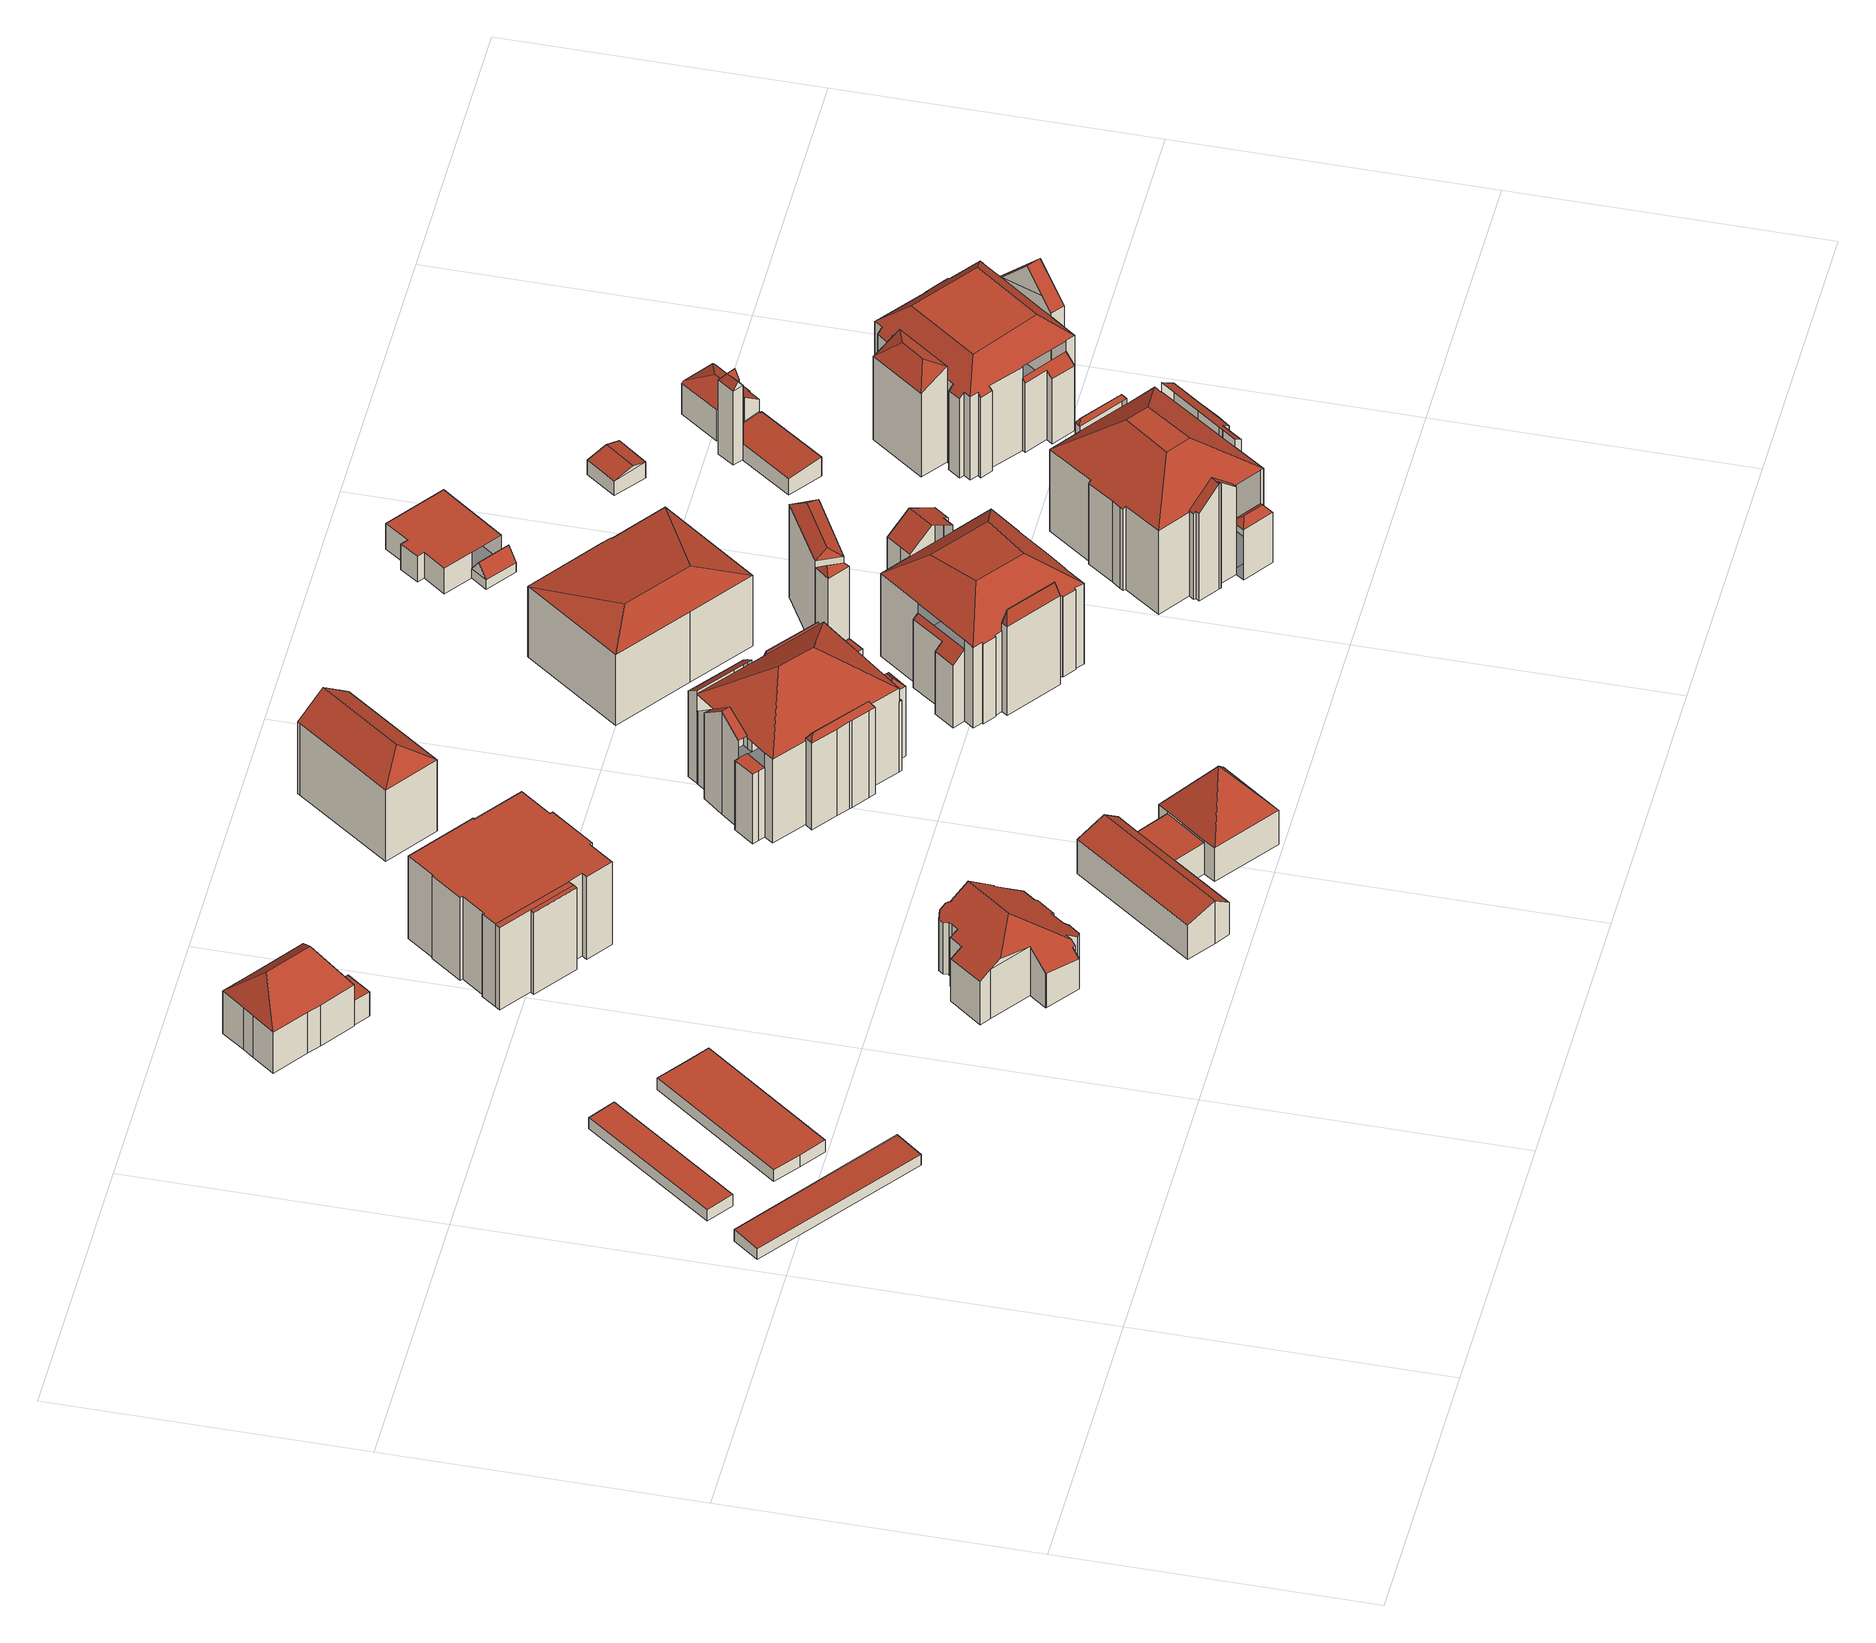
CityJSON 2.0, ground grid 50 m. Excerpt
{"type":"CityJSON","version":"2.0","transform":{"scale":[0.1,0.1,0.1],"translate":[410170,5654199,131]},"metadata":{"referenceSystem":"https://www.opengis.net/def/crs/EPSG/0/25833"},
"CityObjects":{
"building1":{"type":"Building","attributes":{"Dachtyp_tdc":"tdcPolyFlatRoof","Gemeindeschluessel":14612000,"Dachneigung":2.88,"QualitaetDacherkennung":88,"Geometrietyp2DReferenz":"3000","measuredHeight":2.29,"function":"31001_2463","roofType":"2100"},"geometry":[{"type":"Solid","lod":"2","boundaries":[[[[0,1,2,3]],[[1,4,5,2]],[[4,6,7,5]],[[6,0,3,7]],[[6,4,1,0]],[[3,2,5,7]]]],"semantics":{"surfaces":[{"type":"WallSurface"},{"type":"RoofSurface"},{"type":"GroundSurface"}],"values":[[0,0,0,0,1,2]]}}]},
"building2":{"type":"Building","attributes":{"Dachtyp_tdc":"tdcPolyFlatRoof","Gemeindeschluessel":14612000,"Dachneigung":2.97,"QualitaetDacherkennung":82,"Geometrietyp2DReferenz":"3000","measuredHeight":2.35,"function":"31001_2463","roofType":"2100"},"geometry":[{"type":"Solid","lod":"2","boundaries":[[[[8,9,10,11]],[[9,12,13,10]],[[12,14,15,13]],[[14,8,11,15]],[[14,12,9,8]],[[11,10,13,15]]]],"semantics":{"surfaces":[{"type":"WallSurface"},{"type":"RoofSurface"},{"type":"GroundSurface"}],"values":[[0,0,0,0,1,2]]}}]},
"building3":{"type":"Building","attributes":{"Dachtyp_tdc":"tdcPolyFlatRoof","Gemeindeschluessel":14612000,"Dachneigung":0,"QualitaetDacherkennung":91,"Geometrietyp2DReferenz":"3000","measuredHeight":2.23,"function":"31001_2463","roofType":"1000"},"geometry":[{"type":"Solid","lod":"2","boundaries":[[[[16,17,18,19]],[[17,20,21,18]],[[20,22,23,21]],[[22,24,25,23]],[[24,26,27,25]],[[26,16,19,27]],[[26,24,22,20,17,16]],[[19,18,21,23,25,27]]]],"semantics":{"surfaces":[{"type":"WallSurface"},{"type":"RoofSurface"},{"type":"GroundSurface"}],"values":[[0,0,0,0,0,0,1,2]]}}]},
"building4":{"type":"Building","attributes":{"Gemeindeschluessel":14612000,"Geometrietyp2DReferenz":"3000","function":"31001_9998","roofType":"9999"},"children":["building4-1","building4-2"]},
"building4-1":{"type":"BuildingPart","attributes":{"Dachtyp_tdc":"tdcPolyFlatRoof","Dachneigung":0,"QualitaetDacherkennung":40,"Geometrietyp2DReferenz":"3000","measuredHeight":4.81,"roofType":"1000"},"parents":["building4"],"geometry":[{"type":"MultiSurface","lod":"2","boundaries":[[[28,29,30,31]],[[29,32,33,30]],[[32,34,35,33]],[[34,32,29,28]],[[31,30,33,35]]],"semantics":{"surfaces":[{"type":"WallSurface"},{"type":"RoofSurface"},{"type":"GroundSurface"}],"values":[0,0,0,1,2]}}]},
"building4-2":{"type":"BuildingPart","attributes":{"Dachtyp_tdc":"tdcHipRoof","Dachneigung":43.37,"QualitaetDacherkennung":69,"Geometrietyp2DReferenz":"3000","measuredHeight":13.56,"roofType":"3200"},"parents":["building4"],"geometry":[{"type":"MultiSurface","lod":"2","boundaries":[[[36,37,38,39]],[[37,40,41,38]],[[40,42,43,41]],[[42,44,45,43]],[[44,46,47,45]],[[46,48,49,47]],[[48,50,31,49]],[[50,28,31]],[[51,35,34]],[[51,52,53,35]],[[52,54,55,53]],[[54,56,57,55]],[[56,36,39,57]],[[52,51,50,48,58]],[[42,40,37,36,59]],[[48,46,44,42,59,58]],[[36,56,54,52,58,59]],[[39,38,41,43,45,47,49,31,35,53,55,57]]],"semantics":{"surfaces":[{"type":"WallSurface"},{"type":"RoofSurface"},{"type":"GroundSurface"}],"values":[0,0,0,0,0,0,0,0,0,0,0,0,0,1,1,1,1,2]}}]},
"building5":{"type":"Building","attributes":{"Dachtyp_tdc":"tdcFreeFormRoof","Gemeindeschluessel":14612000,"Dachneigung":37.25,"QualitaetDacherkennung":25,"Geometrietyp2DReferenz":"3000","measuredHeight":13.49,"function":"31001_9998","roofType":"5000"},"geometry":[{"type":"Solid","lod":"2","boundaries":[[[[60,61,62,63]],[[61,64,65,62]],[[64,66,67,65]],[[66,68,69,67]],[[68,70,71,69]],[[70,72,73,71]],[[72,74,75,73]],[[74,76,77,75]],[[76,78,79,77]],[[78,80,81,79]],[[80,82,83,81]],[[82,84,85,83]],[[84,86,87,85]],[[86,88,89,87]],[[88,90,91,89]],[[90,92,93,91]],[[92,94,95,93]],[[94,96,97,95]],[[96,98,99,97]],[[98,100,101,99]],[[100,102,103,101]],[[102,104,105,103]],[[104,106,107,105]],[[106,108,109,107]],[[108,110,111,109]],[[110,112,113,111]],[[112,114,115,113]],[[114,116,117,115]],[[116,118,119,117]],[[118,120,121,119]],[[120,122,123,121]],[[122,124,125,123]],[[124,126,127,125]],[[126,128,129,127]],[[128,130,131,129]],[[130,60,63,131]],[[132,133,84,82,80,78,76,74,134]],[[124,122,120,118,135,132,134,72,70,68,66,64,61,60,130,128,126]],[[116,114,112,110,108,106,104,102,100,98,96,94,92,90,88,86,133,132,135]],[[118,116,135]],[[74,72,134]],[[86,84,133]],[[63,62,65,67,69,71,73,75,77,79,81,83,85,87,89,91,93,95,97,99,101,103,105,107,109,111,113,115,117,119,121,123,125,127,129,131]]]],"semantics":{"surfaces":[{"type":"WallSurface"},{"type":"RoofSurface"},{"type":"GroundSurface"}],"values":[[0,0,0,0,0,0,0,0,0,0,0,0,0,0,0,0,0,0,0,0,0,0,0,0,0,0,0,0,0,0,0,0,0,0,0,0,1,1,1,0,0,0,2]]}}]},
"building6":{"type":"Building","attributes":{"Gemeindeschluessel":14612000,"Geometrietyp2DReferenz":"3000","function":"31001_9998","roofType":"9999"},"children":["building6-1","building6-2","building6-3"]},
"building6-1":{"type":"BuildingPart","attributes":{"Dachtyp_tdc":"tdcPolyFlatRoof","Dachneigung":0,"QualitaetDacherkennung":67,"Geometrietyp2DReferenz":"3000","measuredHeight":16.21,"roofType":"1000"},"parents":["building6"],"geometry":[{"type":"MultiSurface","lod":"2","boundaries":[[[136,137,138,139,140]],[[137,141,142,138]],[[141,143,144,142]],[[143,145,146,144]],[[145,147,148,146]],[[147,149,150,148]],[[149,151,152,150]],[[151,153,154,152]],[[153,155,156,154]],[[155,157,158,156]],[[157,159,160,158]],[[159,161,162,160]],[[161,163,164,162]],[[163,165,166,164]],[[165,167,168,166]],[[167,169,170,168]],[[169,171,172,170]],[[171,173,174,175,172]],[[173,171,169,167,165,163,161,159,157,155,153,151,149,147,145,143,141,137,136]],[[139,138,142,144,146,148,150,152,154,156,158,160,162,164,166,168,170,172,175]]],"semantics":{"surfaces":[{"type":"WallSurface"},{"type":"RoofSurface"},{"type":"GroundSurface"}],"values":[0,0,0,0,0,0,0,0,0,0,0,0,0,0,0,0,0,0,1,2]}}]},
"building6-2":{"type":"BuildingPart","attributes":{"Dachtyp_tdc":"tdcPolyFlatRoof","Dachneigung":0,"QualitaetDacherkennung":29,"Geometrietyp2DReferenz":"3000","measuredHeight":16.11,"roofType":"1000"},"parents":["building6"],"geometry":[{"type":"MultiSurface","lod":"2","boundaries":[[[176,177,178,179]],[[177,140,139,178]],[[174,180,181,175]],[[174,140,177,176,180]],[[181,179,178,139,175]]],"semantics":{"surfaces":[{"type":"WallSurface"},{"type":"RoofSurface"},{"type":"GroundSurface"}],"values":[0,0,0,1,2]}}]},
"building6-3":{"type":"BuildingPart","attributes":{"Dachtyp_tdc":"tdcPolyFlatRoof","Dachneigung":0,"QualitaetDacherkennung":36,"Geometrietyp2DReferenz":"3000","measuredHeight":16.14,"roofType":"1000"},"parents":["building6"],"geometry":[{"type":"MultiSurface","lod":"2","boundaries":[[[176,182,183,180]],[[181,184,185,179]],[[183,184,181,180]],[[183,182,185,184]],[[182,176,179,185]]],"semantics":{"surfaces":[{"type":"RoofSurface"},{"type":"GroundSurface"},{"type":"WallSurface"}],"values":[0,1,2,2,2]}}]},
"building7":{"type":"Building","attributes":{"name":"Zionskirche","Gemeindeschluessel":14612000,"QualitaetDacherkennung":100,"Geometrietyp2DReferenz":"3000","function":"31001_3041","roofType":"9999"},"children":["building7-1","building7-2","building7-3"]},
"building7-1":{"type":"BuildingPart","attributes":{"Dachtyp_tdc":"tdcLeanToRoof","Dachneigung":0,"QualitaetDacherkennung":100,"Geometrietyp2DReferenz":"3000","measuredHeight":6.08,"roofType":"2100"},"parents":["building7"],"geometry":[{"type":"MultiSurface","lod":"2","boundaries":[[[186,187,188,189]],[[187,190,191,188]],[[192,193,194,195]],[[193,192,190,187,186]],[[189,188,191,195,194]]],"semantics":{"surfaces":[{"type":"WallSurface"},{"type":"RoofSurface"},{"type":"GroundSurface"}],"values":[0,0,0,1,2]}}]},
"building7-2":{"type":"BuildingPart","attributes":{"Dachtyp_tdc":"tdcPyramidRoof","Dachneigung":52.72,"QualitaetDacherkennung":100,"Geometrietyp2DReferenz":"3000","measuredHeight":14.69,"roofType":"4000"},"parents":["building7"],"geometry":[{"type":"MultiSurface","lod":"2","boundaries":[[[196,197,198,199,200]],[[201,196,200]],[[202,203,189,194,204,205]],[[206,199,203,202]],[[199,198,189,203]],[[198,186,189]],[[197,194,193]],[[197,196,204,194]],[[196,201,205,204]],[[201,206,202,205]],[[206,201,200]],[[199,206,200]]],"semantics":{"surfaces":[{"type":"RoofSurface"},{"type":"GroundSurface"},{"type":"WallSurface"}],"values":[0,0,1,2,2,2,2,2,2,2,0,0]}}]},
"building7-3":{"type":"BuildingPart","attributes":{"Dachtyp_tdc":"tdcGableRoof","Dachneigung":17.89,"QualitaetDacherkennung":100,"Geometrietyp2DReferenz":"3000","measuredHeight":8.34,"roofType":"3100"},"parents":["building7"],"geometry":[{"type":"MultiSurface","lod":"2","boundaries":[[[207,208,188,191,190]],[[208,209,210,188]],[[209,211,212,210]],[[211,213,214,212]],[[213,215,216,214]],[[215,217,218,216]],[[217,219,220,218]],[[219,221,195,220]],[[221,192,195]],[[217,215,213,211]],[[211,209,208,207,221,219,217]],[[191,188,210,212,214,216,218,220,195]]],"semantics":{"surfaces":[{"type":"WallSurface"},{"type":"RoofSurface"},{"type":"GroundSurface"}],"values":[0,0,0,0,0,0,0,0,0,1,1,2]}}]},
"building8":{"type":"Building","attributes":{"Dachtyp_tdc":"tdcFreeFormRoof","Gemeindeschluessel":14612000,"Dachneigung":37.72,"QualitaetDacherkennung":68,"Geometrietyp2DReferenz":"3000","measuredHeight":17.78,"function":"31001_9998","roofType":"5000"},"geometry":[{"type":"Solid","lod":"2","boundaries":[[[[222,223,224,225]],[[223,226,227,224]],[[226,228,229,227]],[[228,230,231,229]],[[230,232,233,231]],[[232,222,225,233]],[[230,234,232]],[[230,228,226,235,234]],[[235,223,222,232,234]],[[226,223,235]],[[225,224,227,229,231,233]]]],"semantics":{"surfaces":[{"type":"WallSurface"},{"type":"RoofSurface"},{"type":"GroundSurface"}],"values":[[0,0,0,0,0,0,1,1,1,0,2]]}}]},
"building9":{"type":"Building","attributes":{"Gemeindeschluessel":14612000,"Geometrietyp2DReferenz":"3000","function":"31001_9998","roofType":"9999"},"children":["building9-1","building9-2","building9-3","building9-4","building9-5","building9-6","building9-7"]},
"building9-1":{"type":"BuildingPart","attributes":{"Dachtyp_tdc":"tdcFreeFormRoof","Dachneigung":75.19,"QualitaetDacherkennung":17,"Geometrietyp2DReferenz":"3000","measuredHeight":17.48,"roofType":"5000"},"parents":["building9"],"geometry":[{"type":"MultiSurface","lod":"2","boundaries":[[[236,237,238,239]],[[237,240,241,238]],[[242,243,244,245]],[[243,236,239,244]],[[240,237,246]],[[237,236,243,247,246]],[[243,242,247]],[[242,240,246,247]],[[239,238,241,245,244]]],"semantics":{"surfaces":[{"type":"WallSurface"},{"type":"RoofSurface"},{"type":"GroundSurface"}],"values":[0,0,0,0,1,1,1,1,2]}}]},
"building9-2":{"type":"BuildingPart","attributes":{"Dachtyp_tdc":"tdcPolyFlatRoof","Dachneigung":35.26,"QualitaetDacherkennung":22,"Geometrietyp2DReferenz":"3000","measuredHeight":18.1,"roofType":"2100"},"parents":["building9"],"geometry":[{"type":"MultiSurface","lod":"2","boundaries":[[[248,249,250,251]],[[249,252,253,250]],[[252,254,255,253]],[[254,256,257,255]],[[256,258,259,260,257]],[[258,256,254,252,249,248]],[[250,253,255,257,260,251]]],"semantics":{"surfaces":[{"type":"WallSurface"},{"type":"RoofSurface"},{"type":"GroundSurface"}],"values":[0,0,0,0,0,1,2]}}]},
"building9-3":{"type":"BuildingPart","attributes":{"Dachtyp_tdc":"tdcFreeFormRoof","Dachneigung":58.68,"QualitaetDacherkennung":17,"Geometrietyp2DReferenz":"3000","measuredHeight":18.16,"roofType":"5000"},"parents":["building9"],"geometry":[{"type":"MultiSurface","lod":"2","boundaries":[[[261,262,263,264]],[[262,265,266,263]],[[265,267,268,269,266]],[[270,271,272]],[[270,273,274,271]],[[273,275,276,274]],[[275,277,278,276]],[[277,261,264,278]],[[273,270,279]],[[270,267,280,279]],[[267,265,280]],[[265,262,261,277,275,273,279,280]],[[264,263,266,269,271,274,276,278]]],"semantics":{"surfaces":[{"type":"WallSurface"},{"type":"RoofSurface"},{"type":"GroundSurface"}],"values":[0,0,0,0,0,0,0,0,1,1,1,1,2]}}]},
"building9-4":{"type":"BuildingPart","attributes":{"Dachtyp_tdc":"tdcGableRoof","Dachneigung":38.95,"QualitaetDacherkennung":35,"Geometrietyp2DReferenz":"3000","measuredHeight":20.08,"roofType":"3100"},"parents":["building9"],"geometry":[{"type":"MultiSurface","lod":"2","boundaries":[[[281,282,283,284]],[[282,285,286,283]],[[285,287,288,286]],[[287,289,251,288]],[[290,281,284,291,292]],[[293,294,289,287,285,282,281]],[[281,290,295,293]],[[284,283,286,288,251,296,297,291]]],"semantics":{"surfaces":[{"type":"WallSurface"},{"type":"RoofSurface"},{"type":"GroundSurface"}],"values":[0,0,0,0,0,1,1,2]}}]},
"building9-5":{"type":"BuildingPart","attributes":{"Dachtyp_tdc":"tdcPolyFlatRoof","Dachneigung":0,"QualitaetDacherkennung":34,"Geometrietyp2DReferenz":"3000","measuredHeight":13.62,"roofType":"1000"},"parents":["building9"],"geometry":[{"type":"MultiSurface","lod":"2","boundaries":[[[298,292,291,299]],[[300,301,302,303]],[[301,304,305,302]],[[304,298,299,305]],[[304,301,300,306,292,298]],[[299,291,297,303,302,305]]],"semantics":{"surfaces":[{"type":"WallSurface"},{"type":"RoofSurface"},{"type":"GroundSurface"}],"values":[0,0,0,0,1,2]}}]},
"building9-6":{"type":"BuildingPart","attributes":{"Dachtyp_tdc":"tdcFreeFormRoof","Dachneigung":47.99,"QualitaetDacherkennung":8,"Geometrietyp2DReferenz":"3000","measuredHeight":15.27,"roofType":"5000"},"parents":["building9"],"geometry":[{"type":"MultiSurface","lod":"2","boundaries":[[[307,308,309,310]],[[308,311,312,309]],[[311,313,314,312]],[[313,315,316,314]],[[317,318,319,320]],[[318,321,322,319]],[[321,307,310,322]],[[323,324,321,318]],[[323,318,317]],[[325,326,327,328,324,323,317,315]],[[325,315,313]],[[326,325,313,311]],[[327,326,311,308]],[[328,327,308,307]],[[324,328,307,321]],[[310,309,312,314,316,320,319,322]]],"semantics":{"surfaces":[{"type":"WallSurface"},{"type":"RoofSurface"},{"type":"GroundSurface"}],"values":[0,0,0,0,0,0,0,1,0,1,0,1,1,1,1,2]}}]},
"building9-7":{"type":"BuildingPart","attributes":{"Dachtyp_tdc":"tdcHipRoof","Dachneigung":36.9,"QualitaetDacherkennung":57,"Geometrietyp2DReferenz":"3000","measuredHeight":23.18,"roofType":"3200"},"parents":["building9"],"geometry":[{"type":"MultiSurface","lod":"2","boundaries":[[[268,329,330,269]],[[329,331,303,330]],[[331,300,303]],[[259,332,242,245,260]],[[333,334,317,320,241,240]],[[335,272,271,316,315]],[[335,334,333,336]],[[337,294,338,339,331,329,340]],[[333,332,259,337,340,336]],[[329,268,272,335,336,340]],[[269,330,303,297,296,251,260,245,241,320,316,271]]],"semantics":{"surfaces":[{"type":"WallSurface"},{"type":"RoofSurface"},{"type":"GroundSurface"}],"values":[0,0,0,0,0,0,1,1,1,1,2]}}]},
"building10":{"type":"Building","attributes":{"Gemeindeschluessel":14612000,"Geometrietyp2DReferenz":"3000","function":"31001_9998","roofType":"9999"},"children":["building10-1","building10-2","building10-3","building10-4","building10-5","building10-6"]},
"building10-1":{"type":"BuildingPart","attributes":{"Dachtyp_tdc":"tdcGableRoof","Dachneigung":37.66,"QualitaetDacherkennung":34,"Geometrietyp2DReferenz":"3000","measuredHeight":19.82,"roofType":"3100"},"parents":["building10"],"geometry":[{"type":"MultiSurface","lod":"2","boundaries":[[[341,342,343,344,345]],[[346,347,348,349,350]],[[347,351,352,348]],[[351,353,354,352]],[[353,355,356,354]],[[355,357,358,356]],[[357,341,345,358]],[[353,351,347,346,359]],[[359,342,341,357,355,353]],[[345,344,360,349,348,352,354,356,358]]],"semantics":{"surfaces":[{"type":"WallSurface"},{"type":"RoofSurface"},{"type":"GroundSurface"}],"values":[0,0,0,0,0,0,0,1,1,2]}}]},
"building10-2":{"type":"BuildingPart","attributes":{"Dachtyp_tdc":"tdcFreeFormRoof","Dachneigung":78.09,"QualitaetDacherkennung":9,"Geometrietyp2DReferenz":"3000","measuredHeight":20.12,"roofType":"5000"},"parents":["building10"],"geometry":[{"type":"MultiSurface","lod":"2","boundaries":[[[361,362,363,364,365]],[[366,367,368,369,370]],[[367,361,365,368]],[[371,367,366]],[[372,371,366,362]],[[372,362,361]],[[371,372,361,367]],[[365,364,369,368]]],"semantics":{"surfaces":[{"type":"WallSurface"},{"type":"RoofSurface"},{"type":"GroundSurface"}],"values":[0,0,0,1,1,1,1,2]}}]},
"building10-3":{"type":"BuildingPart","attributes":{"Dachtyp_tdc":"tdcPolyFlatRoof","Dachneigung":32.29,"QualitaetDacherkennung":39,"Geometrietyp2DReferenz":"3000","measuredHeight":13.88,"roofType":"2100"},"parents":["building10"],"geometry":[{"type":"MultiSurface","lod":"2","boundaries":[[[373,374,375,376,377]],[[374,378,379,375]],[[378,380,381,379]],[[380,378,374,373,382,383]],[[384,376,375,379,381]]],"semantics":{"surfaces":[{"type":"WallSurface"},{"type":"RoofSurface"},{"type":"GroundSurface"}],"values":[0,0,0,1,2]}}]},
"building10-4":{"type":"BuildingPart","attributes":{"Dachtyp_tdc":"tdcPolyFlatRoof","Dachneigung":44.02,"QualitaetDacherkennung":25,"Geometrietyp2DReferenz":"3000","measuredHeight":14.09,"roofType":"2100"},"parents":["building10"],"geometry":[{"type":"MultiSurface","lod":"2","boundaries":[[[385,386,387,388]],[[386,389,390,387]],[[389,377,376,390]],[[391,382,377,389,386,385]],[[388,387,390,376,384]]],"semantics":{"surfaces":[{"type":"WallSurface"},{"type":"RoofSurface"},{"type":"GroundSurface"}],"values":[0,0,0,1,2]}}]},
"building10-5":{"type":"BuildingPart","attributes":{"Dachtyp_tdc":"tdcCutTentRoof","Dachneigung":38.82,"QualitaetDacherkennung":44,"Geometrietyp2DReferenz":"3000","measuredHeight":20.89,"roofType":"9999"},"parents":["building10"],"geometry":[{"type":"MultiSurface","lod":"2","boundaries":[[[392,393,394,395,396]],[[393,397,349,394]],[[397,350,349]],[[398,399,400,381,380]],[[399,401,402,400]],[[401,403,404,402]],[[403,405,406,404]],[[405,407,408,406]],[[407,409,410,408]],[[409,370,369,410]],[[363,411,412,364]],[[411,413,414,412]],[[413,415,416,414]],[[415,417,418,416]],[[417,419,420,418]],[[419,421,422,420]],[[343,423,344]],[[423,424,425,344]],[[424,426,387,425]],[[426,427,385,388,387]],[[421,428,422]],[[424,423,343,429,350,397,393,430,431]],[[401,399,398,432,427,426,424,431,433]],[[419,417,415,413,411,363,370,409,407,405,403,401,433,434]],[[393,392,421,419,434,430]],[[434,433,431,430]],[[395,394,349,360,344,425,387,388,384,381,400,402,404,406,408,410,369,364,412,414,416,418,420,422]]],"semantics":{"surfaces":[{"type":"WallSurface"},{"type":"RoofSurface"},{"type":"GroundSurface"}],"values":[0,0,0,0,0,0,0,0,0,0,0,0,0,0,0,0,0,0,0,0,0,1,1,1,1,1,2]}}]},
"building10-6":{"type":"BuildingPart","attributes":{"Dachtyp_tdc":"tdcPolyFlatRoof","Dachneigung":40.86,"QualitaetDacherkennung":33,"Geometrietyp2DReferenz":"3000","measuredHeight":14.11,"roofType":"2100"},"parents":["building10"],"geometry":[{"type":"MultiSurface","lod":"2","boundaries":[[[428,435,436,422]],[[435,437,438,436]],[[437,439,440,438]],[[439,441,442,440]],[[441,396,395,442]],[[396,441,439,437,435,428]],[[422,436,438,440,442,395]]],"semantics":{"surfaces":[{"type":"WallSurface"},{"type":"RoofSurface"},{"type":"GroundSurface"}],"values":[0,0,0,0,0,1,2]}}]},
"building11":{"type":"Building","attributes":{"Dachtyp_tdc":"tdcPolyFlatRoof","Gemeindeschluessel":14612000,"Dachneigung":3.39,"QualitaetDacherkennung":50,"Geometrietyp2DReferenz":"3000","measuredHeight":2.35,"function":"31001_9998","roofType":"2100"},"geometry":[{"type":"Solid","lod":"2","boundaries":[[[[443,444,445,446]],[[444,447,448,445]],[[447,449,450,448]],[[449,443,446,450]],[[449,447,444,443]],[[446,445,448,450]]]],"semantics":{"surfaces":[{"type":"WallSurface"},{"type":"RoofSurface"},{"type":"GroundSurface"}],"values":[[0,0,0,0,1,2]]}}]},
"building12":{"type":"Building","attributes":{"Dachtyp_tdc":"tdcFreeFormRoof","Gemeindeschluessel":14612000,"Dachneigung":42.91,"QualitaetDacherkennung":9,"Geometrietyp2DReferenz":"3000","measuredHeight":17.69,"function":"31001_9998","roofType":"5000"},"geometry":[{"type":"Solid","lod":"2","boundaries":[[[[451,452,453,448]],[[452,454,455,453]],[[454,456,450,455]],[[456,451,448,450]],[[457,456,454]],[[458,457,454,452]],[[458,452,451]],[[457,458,451,456]],[[448,453,455,450]]]],"semantics":{"surfaces":[{"type":"WallSurface"},{"type":"RoofSurface"},{"type":"GroundSurface"}],"values":[[0,0,0,0,1,1,1,1,2]]}}]},
"building13":{"type":"Building","attributes":{"Dachtyp_tdc":"tdcHipRoof","Gemeindeschluessel":14612000,"Dachneigung":10.28,"QualitaetDacherkennung":31,"Geometrietyp2DReferenz":"3000","measuredHeight":16.45,"function":"31001_9998","roofType":"3200"},"geometry":[{"type":"Solid","lod":"2","boundaries":[[[[459,460,461,462]],[[460,463,464,461]],[[463,465,466,464]],[[465,467,468,466]],[[467,469,470,468]],[[469,471,472,470]],[[471,473,474,472]],[[473,475,476,474]],[[475,459,462,476]],[[471,469,477]],[[465,463,478]],[[469,467,465,478,477]],[[463,460,459,475,473,471,477,478]],[[462,461,464,466,468,470,472,474,476]]]],"semantics":{"surfaces":[{"type":"WallSurface"},{"type":"RoofSurface"},{"type":"GroundSurface"}],"values":[[0,0,0,0,0,0,0,0,0,1,1,1,1,2]]}}]},
"building14":{"type":"Building","attributes":{"Dachtyp_tdc":"tdcFreeFormRoof","Gemeindeschluessel":14612000,"Dachneigung":27.86,"QualitaetDacherkennung":7,"Geometrietyp2DReferenz":"3000","measuredHeight":19.21,"function":"31001_9998","roofType":"5000"},"geometry":[{"type":"Solid","lod":"2","boundaries":[[[[479,480,481,482]],[[480,483,484,481]],[[483,485,486,484]],[[485,479,482,486]],[[487,488,485,483]],[[487,483,480]],[[488,487,480,479]],[[488,479,485]],[[482,481,484,486]]]],"semantics":{"surfaces":[{"type":"WallSurface"},{"type":"RoofSurface"},{"type":"GroundSurface"}],"values":[[0,0,0,0,1,1,1,1,2]]}}]},
"building15":{"type":"Building","attributes":{"Gemeindeschluessel":14612000,"Geometrietyp2DReferenz":"3000","function":"31001_9998","roofType":"9999"},"children":["building15-1","building15-2","building15-3","building15-4","building15-5"]},
"building15-1":{"type":"BuildingPart","attributes":{"Dachtyp_tdc":"tdcFreeFormRoof","Dachneigung":40,"QualitaetDacherkennung":12,"Geometrietyp2DReferenz":"3000","measuredHeight":10.8,"roofType":"5000"},"parents":["building15"],"geometry":[{"type":"MultiSurface","lod":"2","boundaries":[[[489,490,491,492]],[[490,493,494,491]],[[495,496,493,490]],[[495,490,489]],[[496,495,489,497]],[[496,497,498,493]],[[499,492,491,494,500]]],"semantics":{"surfaces":[{"type":"WallSurface"},{"type":"RoofSurface"},{"type":"GroundSurface"}],"values":[0,0,1,1,1,1,2]}}]},
"building15-2":{"type":"BuildingPart","attributes":{"Dachtyp_tdc":"tdcCutTentRoof","Dachneigung":36.54,"QualitaetDacherkennung":45,"Geometrietyp2DReferenz":"3000","measuredHeight":22.08,"roofType":"9999"},"parents":["building15"],"geometry":[{"type":"MultiSurface","lod":"2","boundaries":[[[501,502,503,504]],[[502,505,506,503]],[[505,507,492,506]],[[507,489,492]],[[508,509,510,511]],[[509,512,513,510]],[[512,514,515,513]],[[514,516,517,515]],[[518,519,520,521,522,523,524]],[[505,502,501,525,526,518,524,527]],[[509,508,528,529,507,505,527,530]],[[522,531,532,533,516,514,512,509,530,523]],[[530,527,524,523]],[[517,534,535,536,537,538,539,540,541,542,543,504,503,506,492,499,544,511,510,513,515]],[[516,533,534,517]],[[533,532,535,534]],[[532,531,536,535]],[[531,522,537,536]],[[522,521,538,537]],[[520,519,540,539]],[[519,518,541,540]],[[518,526,542,541]],[[526,525,543,542]]],"semantics":{"surfaces":[{"type":"WallSurface"},{"type":"RoofSurface"},{"type":"GroundSurface"}],"values":[0,0,0,0,0,0,0,0,1,1,1,1,1,2,0,0,0,0,0,0,0,0,0]}}]},
"building15-3":{"type":"BuildingPart","attributes":{"Dachtyp_tdc":"tdcPolyFlatRoof","Dachneigung":34.41,"QualitaetDacherkennung":13,"Geometrietyp2DReferenz":"3000","measuredHeight":17.84,"roofType":"2100"},"parents":["building15"],"geometry":[{"type":"MultiSurface","lod":"2","boundaries":[[[545,546,547,548]],[[546,549,550,547]],[[549,551,552,550]],[[551,553,554,552]],[[553,555,556,554]],[[555,557,504,556]],[[557,558,503,504]],[[558,557,501,504,503]],[[559,545,548,543,525]],[[559,557,558,557,555,553,551,549,546,545]],[[548,547,550,552,554,556,504,503,504,543]]],"semantics":{"surfaces":[{"type":"WallSurface"},{"type":"RoofSurface"},{"type":"GroundSurface"}],"values":[0,0,0,0,0,0,0,0,0,1,2]}}]},
"building15-4":{"type":"BuildingPart","attributes":{"Dachtyp_tdc":"tdcGableRoof","Dachneigung":42.71,"QualitaetDacherkennung":36,"Geometrietyp2DReferenz":"3000","measuredHeight":20.65,"roofType":"3100"},"parents":["building15"],"geometry":[{"type":"MultiSurface","lod":"2","boundaries":[[[560,561,511,562]],[[561,508,511]],[[563,564,565,500,498]],[[564,566,567,565]],[[566,568,569,567]],[[568,570,571,569]],[[570,572,573,571]],[[572,560,562,573]],[[568,566,564,563,574,575]],[[575,561,560,572,570,568]],[[562,511,544,499,500,565,567,569,571,573]]],"semantics":{"surfaces":[{"type":"WallSurface"},{"type":"RoofSurface"},{"type":"GroundSurface"}],"values":[0,0,0,0,0,0,0,0,1,1,2]}}]},
"building15-5":{"type":"BuildingPart","attributes":{"Dachtyp_tdc":"tdcFreeFormRoof","Dachneigung":60.21,"QualitaetDacherkennung":23,"Geometrietyp2DReferenz":"3000","measuredHeight":17.87,"roofType":"5000"},"parents":["building15"],"geometry":[{"type":"MultiSurface","lod":"2","boundaries":[[[576,577,578,538]],[[577,579,580,578]],[[579,581,520,539,580]],[[576,538,521]],[[582,581,579]],[[583,582,579,577]],[[583,577,576]],[[582,583,576,581]],[[578,580,539,538]]],"semantics":{"surfaces":[{"type":"WallSurface"},{"type":"RoofSurface"},{"type":"GroundSurface"}],"values":[0,0,0,0,1,1,1,1,2]}}]},
"building16":{"type":"Building","attributes":{"Gemeindeschluessel":14612000,"Geometrietyp2DReferenz":"3000","function":"31001_9998","roofType":"9999"},"children":["building16-1","building16-2"]},
"building16-1":{"type":"BuildingPart","attributes":{"Dachtyp_tdc":"tdcFreeFormRoof","Dachneigung":55.87,"QualitaetDacherkennung":10,"Geometrietyp2DReferenz":"3000","measuredHeight":4.2,"roofType":"5000"},"parents":["building16"],"geometry":[{"type":"MultiSurface","lod":"2","boundaries":[[[584,585,586,587]],[[585,588,589,586]],[[588,590,591,589]],[[592,590,588]],[[593,592,588,585]],[[593,585,584]],[[592,593,584,590]],[[587,586,589,591]]],"semantics":{"surfaces":[{"type":"WallSurface"},{"type":"RoofSurface"},{"type":"GroundSurface"}],"values":[0,0,0,0,1,0,1,2]}}]},
"building16-2":{"type":"BuildingPart","attributes":{"Dachtyp_tdc":"tdcPolyFlatRoof","Dachneigung":0,"QualitaetDacherkennung":84,"Geometrietyp2DReferenz":"3000","measuredHeight":5.04,"roofType":"1000"},"parents":["building16"],"geometry":[{"type":"MultiSurface","lod":"2","boundaries":[[[594,595,584,587,596]],[[597,598,599,591,590]],[[598,600,601,599]],[[600,602,603,601]],[[602,604,605,603]],[[604,606,607,605]],[[606,608,609,607]],[[608,594,596,609]],[[608,606,604,602,600,598,597,595,594]],[[596,587,591,599,601,603,605,607,609]]],"semantics":{"surfaces":[{"type":"WallSurface"},{"type":"RoofSurface"},{"type":"GroundSurface"}],"values":[0,0,0,0,0,0,0,0,1,2]}}]},
"building17":{"type":"Building","attributes":{"Dachtyp_tdc":"tdcGableRoof","Gemeindeschluessel":14612000,"Dachneigung":13.35,"QualitaetDacherkennung":75,"Geometrietyp2DReferenz":"3000","measuredHeight":3.68,"function":"31001_9998","roofType":"3100"},"geometry":[{"type":"Solid","lod":"2","boundaries":[[[[610,611,612,613]],[[611,614,615,612]],[[614,616,617,615]],[[616,610,613,617]],[[614,611,618]],[[610,616,619]],[[611,610,619,618]],[[616,614,618,619]],[[613,612,615,617]]]],"semantics":{"surfaces":[{"type":"WallSurface"},{"type":"RoofSurface"},{"type":"GroundSurface"}],"values":[[0,0,0,0,0,0,1,1,2]]}}]},
"building18":{"type":"Building","attributes":{"Dachtyp_tdc":"tdcPolyFlatRoof","Gemeindeschluessel":14612000,"Dachneigung":4.61,"QualitaetDacherkennung":50,"Geometrietyp2DReferenz":"3000","measuredHeight":3.66,"function":"31001_9998","roofType":"2100"},"geometry":[{"type":"Solid","lod":"2","boundaries":[[[[620,621,622,623]],[[621,624,625,622]],[[624,626,627,625]],[[626,628,629,627]],[[628,630,631,629]],[[630,632,633,631]],[[632,634,635,633]],[[634,636,637,635]],[[636,620,623,637]],[[636,634,632,630,628,626,624,621,620]],[[623,622,625,627,629,631,633,635,637]]]],"semantics":{"surfaces":[{"type":"WallSurface"},{"type":"RoofSurface"},{"type":"GroundSurface"}],"values":[[0,0,0,0,0,0,0,0,0,1,2]]}}]},
"building19":{"type":"Building","attributes":{"Dachtyp_tdc":"tdcFreeFormRoof","Gemeindeschluessel":14612000,"Dachneigung":55.59,"QualitaetDacherkennung":8,"Geometrietyp2DReferenz":"3000","measuredHeight":15.93,"function":"31001_9998","roofType":"5000"},"geometry":[{"type":"Solid","lod":"2","boundaries":[[[[638,639,640,641]],[[639,642,643,640]],[[642,644,645,643]],[[644,646,647,645]],[[646,648,649,647]],[[648,638,641,649]],[[650,651,648,646]],[[652,653,650,646,644]],[[652,644,642]],[[653,652,642,639]],[[651,650,653,639,638]],[[651,638,648]],[[641,640,643,645,647,649]]]],"semantics":{"surfaces":[{"type":"WallSurface"},{"type":"RoofSurface"},{"type":"GroundSurface"}],"values":[[0,0,0,0,0,0,1,1,0,1,1,0,2]]}}]},
"building20":{"type":"Building","attributes":{"Gemeindeschluessel":14612000,"Geometrietyp2DReferenz":"3000","function":"31001_9998","roofType":"9999"},"children":["building20-1","building20-2","building20-3","building20-4"]},
"building20-1":{"type":"BuildingPart","attributes":{"Dachtyp_tdc":"tdcHipRoof","Dachneigung":44.58,"QualitaetDacherkennung":34,"Geometrietyp2DReferenz":"3000","measuredHeight":19.23,"roofType":"3200"},"parents":["building20"],"geometry":[{"type":"MultiSurface","lod":"2","boundaries":[[[654,655,656,657]],[[655,658,659,660,656]],[[661,654,657,662,663]],[[658,655,664]],[[654,661,665]],[[655,654,665,664]],[[661,658,664,665]],[[657,656,660,662]]],"semantics":{"surfaces":[{"type":"WallSurface"},{"type":"RoofSurface"},{"type":"GroundSurface"}],"values":[0,0,0,1,1,1,1,2]}}]},
"building20-2":{"type":"BuildingPart","attributes":{"Dachtyp_tdc":"tdcGableRoof","Dachneigung":47.62,"QualitaetDacherkennung":23,"Geometrietyp2DReferenz":"3000","measuredHeight":22.67,"roofType":"3100"},"parents":["building20"],"geometry":[{"type":"MultiSurface","lod":"2","boundaries":[[[666,667,668,669]],[[667,670,671,668]],[[670,672,673,674,671]],[[670,667,675]],[[667,666,676,677,675]],[[672,670,675,677]],[[669,668,671,674]]],"semantics":{"surfaces":[{"type":"WallSurface"},{"type":"RoofSurface"},{"type":"GroundSurface"}],"values":[0,0,0,0,1,1,2]}}]},
"building20-3":{"type":"BuildingPart","attributes":{"Dachtyp_tdc":"tdcPolyFlatRoof","Dachneigung":37.39,"QualitaetDacherkennung":30,"Geometrietyp2DReferenz":"3000","measuredHeight":14.13,"roofType":"2100"},"parents":["building20"],"geometry":[{"type":"MultiSurface","lod":"2","boundaries":[[[678,679,680,681]],[[679,682,683,680]],[[682,684,685,683]],[[684,686,687,685]],[[686,688,689,687]],[[688,686,684,682,679,678,690]],[[691,681,680,683,685,687,689]]],"semantics":{"surfaces":[{"type":"WallSurface"},{"type":"RoofSurface"},{"type":"GroundSurface"}],"values":[0,0,0,0,0,1,2]}}]},
"building20-4":{"type":"BuildingPart","attributes":{"Dachtyp_tdc":"tdcCutTentRoof","Dachneigung":0.865,"QualitaetDacherkennung":41,"Geometrietyp2DReferenz":"3000","measuredHeight":20.08,"roofType":"9999"},"parents":["building20"],"geometry":[{"type":"MultiSurface","lod":"2","boundaries":[[[692,693,694,695]],[[693,696,697,694]],[[696,698,666,669,697]],[[673,699,700,674]],[[699,701,681,700]],[[701,702,678,681]],[[703,704,705,689,688]],[[704,706,707,705]],[[706,708,709,707]],[[708,710,711,709]],[[710,712,713,711]],[[712,714,715,713]],[[714,716,717,715]],[[716,718,719,717]],[[718,720,721,719]],[[720,663,662,721]],[[659,722,723,660]],[[722,724,725,723]],[[724,726,727,725]],[[726,728,729,727]],[[728,730,731,729]],[[730,732,733,731]],[[732,734,735,733]],[[734,692,695,735]],[[699,673,736,676,698,696,737,738]],[[712,710,708,706,704,703,739,702,701,699,738,740]],[[730,728,726,724,722,659,663,720,718,716,714,712,740,741]],[[696,693,692,734,732,730,741,737]],[[741,740,738,737]],[[695,694,697,669,674,700,681,691,689,705,707,709,711,713,715,717,719,721,662,660,723,725,727,729,731,733,735]]],"semantics":{"surfaces":[{"type":"WallSurface"},{"type":"RoofSurface"},{"type":"GroundSurface"}],"values":[0,0,0,0,0,0,0,0,0,0,0,0,0,0,0,0,0,0,0,0,0,0,0,0,1,1,1,1,1,2]}}]},
"building21":{"type":"Building","attributes":{"Dachtyp_tdc":"tdcHipAndGableRoof","Gemeindeschluessel":14612000,"Dachneigung":36.71,"QualitaetDacherkennung":61,"Geometrietyp2DReferenz":"3000","measuredHeight":8.29,"function":"31001_9998","roofType":"5000"},"geometry":[{"type":"Solid","lod":"2","boundaries":[[[[742,743,744,745]],[[743,746,747,744]],[[746,748,749,747]],[[742,750,751]],[[750,752,753,754,755,756,751]],[[756,757,748,746,743,742,751]],[[749,758,759,760,761,762,763,764,745,744,747]],[[748,757,758,749]],[[757,756,759,758]],[[756,755,760,759]],[[755,754,761,760]],[[754,753,762,761]],[[753,752,763,762]],[[752,750,764,763]],[[750,742,745,764]]]],"semantics":{"surfaces":[{"type":"WallSurface"},{"type":"RoofSurface"},{"type":"GroundSurface"}],"values":[[0,0,0,1,1,1,2,0,0,0,0,0,0,0,0]]}}]}
},
"vertices":[
[287,400,51],[256,358,48],[256,358,28],[287,400,28],[6,545,48],[6,545,28],[37,586,51],[37,586,28],
[111,605,50],[72,634,48],[72,634,27],[111,605,27],[228,845,48],[228,845,27],[267,816,50],[267,816,27],
[215,529,49],[176,559,49],[176,559,26],[215,529,26],[332,767,49],[332,767,26],[371,737,49],[371,737,26],[411,708,49],[411,708,26],[255,500,49],[255,500,26],
[412,1267,61],[436,1249,61],[436,1249,13],[412,1267,13],[408,1211,61],[408,1211,13],[384,1229,61],[384,1229,13],
[258,1320,93],[285,1356,94],[285,1356,13],[258,1320,13],[298,1373,95],[298,1373,13],[325,1410,97],[325,1410,13],[346,1395,97],[346,1395,13],[358,1386,97],[358,1386,13],[450,1319,97],[450,1319,13],[412,1267,94],[384,1229,93],[383,1228,93],[383,1228,13],[330,1266,93],[330,1266,13],[311,1281,93],[311,1281,13],[391,1295,148],[323,1345,148],
[766,262,68],[767,257,65],[767,257,12],[766,262,12],[768,253,63],[768,253,12],[766,250,62],[766,250,12],[754,235,62],[754,235,12],[735,233,73],[735,233,12],[718,246,89],[718,246,12],[706,230,82],[706,230,12],[701,233,83],[701,233,12],[692,221,70],[692,221,12],[642,258,79],[642,258,12],[641,259,80],[641,259,12],[662,287,109],[662,287,12],[602,332,108],[602,332,12],[585,344,96],[585,344,12],[625,397,95],[625,397,12],[627,395,97],[627,395,12],[642,384,107],[642,384,12],[657,405,107],[657,405,12],[668,396,115],[668,396,12],[676,406,115],[676,406,12],[679,411,115],[679,411,12],[680,412,115],[680,412,12],[680,420,112],[680,420,12],[686,428,112],[686,428,12],[693,429,115],[693,429,12],[700,430,118],[700,430,12],[710,423,124],[710,423,12],[711,416,128],[711,416,12],[777,367,110],[777,367,12],[775,365,110],[775,365,12],[818,332,69],[818,332,12],[804,313,69],[804,313,12],[809,309,63],[809,309,12],[787,280,63],[787,280,12],[782,284,68],[782,284,12],[683,324,147],[617,321,118],[711,237,89],[738,396,147],
[465,1037,178],[482,1060,178],[482,1060,16],[465,1037,16],[465,1037,177],[484,1058,178],[484,1058,16],[512,1096,178],[512,1096,16],[508,1099,178],[508,1099,16],[545,1149,178],[545,1149,16],[547,1148,178],[547,1148,16],[580,1192,178],[580,1192,16],[680,1118,178],[680,1118,16],[678,1116,178],[678,1116,16],[751,1062,178],[751,1062,16],[714,1012,178],[714,1012,16],[718,1009,178],[718,1009,16],[666,938,178],[666,938,16],[662,941,178],[662,941,16],[632,901,178],[632,901,16],[593,930,178],[593,930,16],[598,938,178],[598,938,16],[578,953,178],[578,953,177],[578,953,16],
[507,994,177],[459,1029,177],[459,1029,16],[507,994,16],[573,945,177],[573,945,16],
[502,988,177],[568,939,177],[568,939,16],[502,988,16],
[975,99,70],[928,133,70],[928,133,9],[975,99,9],[928,134,70],[928,134,9],[976,200,70],[1025,165,70],[1025,165,9],[976,200,9],
[1036,180,75],[1025,165,75],[975,99,75],[963,81,75],[1049,94,156],[1135,107,75],[1061,8,9],[963,81,9],[1036,180,9],[1135,107,9],[1061,8,75],
[928,134,72],[928,133,72],[856,35,72],[856,35,9],[833,51,93],[833,51,9],[791,82,76],[791,82,9],[936,279,76],[936,279,9],[978,248,93],[978,248,9],[1000,232,73],[1000,232,9],[976,200,72],
[850,1414,152],[853,1418,152],[853,1418,12],[850,1414,12],[919,1370,165],[919,1370,12],[933,1360,152],[933,1360,12],[818,1203,152],[818,1203,12],[738,1261,152],[738,1261,12],[797,1258,190],[893,1389,190],
[1105,782,176],[1187,719,177],[1187,719,23],[1105,782,23],[1180,710,177],[1180,710,23],[1093,777,177],[1100,785,177],[1100,785,23],[1093,777,23],[1179,718,198],[1101,778,198],
[989,856,204],[1001,871,190],[1001,871,23],[989,856,23],[1069,819,190],[1069,819,23],[1084,808,190],[1084,808,23],[1079,801,197],[1079,801,23],[1072,793,204],[1072,793,198],[1072,793,23],
[984,628,193],[966,642,192],[966,642,23],[984,628,23],[928,671,193],[928,671,23],[937,682,193],[937,682,187],[937,682,23],[1032,610,193],[1032,610,23],[1032,610,187],[1023,598,193],[1023,598,23],[1014,605,193],[1014,605,23],[988,625,193],[988,625,23],[1022,608,204],[938,672,205],
[933,806,224],[959,838,191],[959,838,23],[933,806,23],[969,830,191],[969,830,23],[987,853,167],[987,853,23],[989,856,164],[909,776,194],[909,776,23],[909,776,159],[945,797,224],[966,825,196],[922,766,194],[945,797,23],[922,766,23],
[904,780,159],[904,780,23],[898,734,159],[889,741,159],[889,741,23],[898,734,23],[880,748,159],[880,748,23],[922,766,159],
[1136,604,160],[1112,573,160],[1112,573,23],[1136,604,23],[1093,587,160],[1093,587,23],[1081,572,160],[1081,572,23],[1077,575,160],[1077,575,23],[1141,658,160],[1152,649,160],[1152,649,23],[1141,658,23],[1125,613,160],[1125,613,23],[1147,654,168],[1114,612,168],[1079,574,163],[1092,591,163],[1109,593,176],[1116,602,176],
[888,720,187],[888,720,23],[898,734,188],[1093,777,198],[1180,710,198],[1141,658,194],[1077,575,187],[1063,699,255],[989,856,198],[945,797,193],[922,766,191],[1012,739,255],
[1434,589,200],[1422,573,200],[1422,573,187],[1422,573,25],[1434,589,25],[1356,622,191],[1368,638,191],[1368,638,25],[1356,622,25],[1356,622,187],[1386,662,191],[1386,662,25],[1420,637,223],[1420,637,25],[1460,608,194],[1460,608,25],[1442,584,194],[1442,584,25],[1390,597,223],[1390,597,25],
[1227,448,199],[1234,458,199],[1234,458,183],[1234,458,25],[1227,448,25],[1316,397,199],[1309,388,199],[1309,388,25],[1316,397,25],[1316,397,183],[1308,396,226],[1235,450,226],
[1416,421,156],[1426,414,148],[1426,414,25],[1416,421,25],[1416,421,155],[1404,383,149],[1404,383,25],[1384,397,164],[1384,397,25],[1412,424,160],[1407,428,164],[1407,428,25],
[1444,479,166],[1445,479,166],[1445,479,25],[1444,479,25],[1454,472,155],[1454,472,25],[1407,428,166],
[1263,589,186],[1312,655,187],[1312,655,25],[1263,589,25],[1263,589,166],[1356,622,188],[1384,397,184],[1384,398,184],[1384,398,25],[1360,364,183],[1360,364,25],[1346,375,184],[1346,375,25],[1345,373,182],[1345,373,25],[1326,387,182],[1326,387,25],[1327,389,183],[1327,389,25],[1223,465,183],[1223,465,25],[1222,464,181],[1222,464,25],[1202,478,181],[1202,478,25],[1204,480,183],[1204,480,25],[1190,490,183],[1190,490,25],[1202,506,184],[1202,506,25],[1422,573,188],[1481,529,188],[1481,529,25],[1445,479,186],[1444,479,186],[1202,506,166],[1390,597,187],[1322,584,228],[1411,518,228],[1407,428,185],[1349,450,234],[1276,505,234],
[1184,519,147],[1184,519,25],[1208,551,147],[1208,551,25],[1219,543,159],[1219,543,25],[1256,594,159],[1256,594,25],
[1296,678,48],[1264,702,45],[1264,702,24],[1296,678,24],[1282,726,45],[1282,726,24],[1314,702,48],[1314,702,24],
[1282,726,189],[1301,750,189],[1301,750,24],[1320,712,189],[1320,712,24],[1314,702,189],[1314,710,195],[1296,732,201],
[1336,1061,154],[1335,1059,155],[1335,1059,16],[1336,1061,16],[1417,999,155],[1417,999,16],[1302,843,154],[1302,843,16],[1206,914,154],[1206,914,16],[1092,999,154],[1092,999,16],[1206,1154,155],[1206,1154,16],[1208,1156,154],[1208,1156,16],[1322,1072,154],[1322,1072,16],[1174,1004,180],[1275,929,180],
[1301,750,202],[1411,813,202],[1411,813,21],[1301,750,21],[1431,774,202],[1431,774,21],[1320,712,202],[1320,712,21],[1408,786,213],[1322,737,213],
[1643,165,127],[1628,144,127],[1628,144,29],[1643,165,29],[1582,177,127],[1582,177,29],[1629,159,138],[1600,180,138],[1597,198,127],[1591,190,127],[1597,198,29],[1591,190,29],
[1683,212,192],[1683,211,192],[1683,211,29],[1683,212,29],[1647,162,193],[1647,162,29],[1643,165,193],[1531,246,193],[1483,281,193],[1483,281,29],[1531,246,29],[1525,339,192],[1525,339,29],[1522,342,188],[1522,342,29],[1525,347,188],[1525,347,29],[1787,355,189],[1742,387,189],[1743,387,189],[1670,440,189],[1623,474,189],[1644,365,250],[1678,340,250],[1779,343,189],[1778,343,189],[1627,266,250],[1566,221,193],[1597,198,193],[1589,293,250],[1570,401,191],[1566,403,187],[1536,361,188],[1536,361,29],[1566,403,29],[1570,401,29],[1623,474,29],[1670,440,29],[1743,387,29],[1742,387,29],[1787,355,29],[1778,343,29],[1779,343,29],[1566,221,29],
[1798,329,192],[1767,287,192],[1767,287,29],[1798,329,29],[1741,250,192],[1741,250,29],[1726,231,192],[1726,231,29],[1715,238,201],[1715,238,29],[1692,205,201],[1692,205,29],[1683,212,208],[1683,211,208],[1779,343,208],
[1525,238,196],[1531,246,196],[1525,238,29],[1591,190,201],[1562,211,233],[1562,211,29],[1558,205,233],[1558,205,29],[1555,207,236],[1555,207,29],[1524,230,200],[1524,230,29],[1528,236,200],[1528,236,29],[1597,198,201],[1566,221,236],
[1670,440,199],[1676,448,199],[1676,448,29],[1748,395,199],[1748,395,29],[1743,387,199],[1741,394,208],[1677,441,208],
[1408,1240,27],[1389,1214,27],[1389,1214,9],[1408,1240,9],[1343,1248,27],[1343,1248,9],[1362,1274,27],[1362,1274,9],[1352,1261,51],[1398,1227,51],
[1485,1343,59],[1408,1240,59],[1485,1343,9],[1362,1274,59],[1320,1305,59],[1320,1305,9],[1347,1341,59],[1347,1341,9],[1337,1348,59],[1337,1348,9],[1358,1378,59],[1358,1378,9],[1368,1370,59],[1368,1370,9],[1396,1409,59],[1396,1409,9],
[1579,1111,38],[1615,1159,38],[1615,1159,10],[1579,1111,10],[1663,1122,41],[1663,1122,10],[1626,1075,41],[1626,1075,10],[1644,1137,47],[1607,1089,47],
[1711,968,47],[1756,935,52],[1756,935,15],[1711,968,15],[1755,933,52],[1755,933,15],[1757,932,52],[1757,932,15],[1681,826,52],[1681,826,15],[1630,863,47],[1630,863,15],[1688,944,47],[1688,944,15],[1695,954,47],[1695,954,15],[1699,952,47],[1699,952,15],
[1673,955,162],[1692,982,162],[1692,982,17],[1673,955,17],[1711,968,162],[1711,968,17],[1699,952,162],[1699,952,17],[1695,954,162],[1695,954,17],[1688,944,162],[1688,944,17],[1693,967,175],[1681,950,175],[1705,960,177],[1695,967,177],
[1707,684,181],[1770,769,181],[1770,769,18],[1707,684,18],[1810,739,205],[1810,739,182],[1810,739,18],[1747,654,205],[1747,654,18],[1747,654,181],[1777,728,211],[1749,691,211],
[1994,651,147],[2014,636,147],[2014,636,18],[1994,651,18],[1929,521,188],[1929,521,18],[1909,536,188],[1909,536,182],[1909,536,18],[1960,564,245],[1975,625,182],[1940,579,245],
[1864,504,160],[1853,489,145],[1853,489,18],[1864,504,18],[1818,514,145],[1818,514,18],[1825,524,154],[1825,524,18],[1791,548,154],[1791,548,18],[1795,553,159],[1795,553,18],[1796,554,159],[1796,554,18],
[1962,702,176],[1958,696,182],[1958,696,18],[1962,702,18],[2003,663,182],[2003,663,18],[1994,651,182],[1878,494,181],[1878,494,18],[1864,504,182],[1864,504,181],[1795,553,181],[1745,591,181],[1745,591,18],[1742,586,175],[1742,586,18],[1724,599,175],[1724,599,18],[1728,604,181],[1728,604,18],[1716,613,181],[1716,613,18],[1724,624,181],[1724,624,18],[1717,629,173],[1717,629,18],[1731,648,173],[1731,648,18],[1738,643,181],[1738,643,18],[1819,751,182],[1819,751,18],[1812,756,173],[1812,756,18],[1827,775,173],[1827,775,18],[1834,770,182],[1834,770,18],[1843,783,182],[1843,783,18],[1922,723,182],[1922,723,18],[1926,728,176],[1926,728,18],[1921,553,182],[1949,654,219],[1870,548,219],[1796,554,181],[1768,620,217],[1850,731,217],
[1816,1018,76],[1818,1016,74],[1818,1016,14],[1816,1018,14],[1773,953,74],[1773,953,14],[1770,955,76],[1770,955,14],[1771,1050,77],[1772,1005,97],[1767,1053,74],[1722,991,74],[1726,988,77],[1711,968,77],[1733,952,97],[1756,935,76],[1756,935,14],[1733,952,14],[1711,968,14],[1726,988,14],[1722,991,14],[1767,1053,14],[1771,1050,14]
]}
